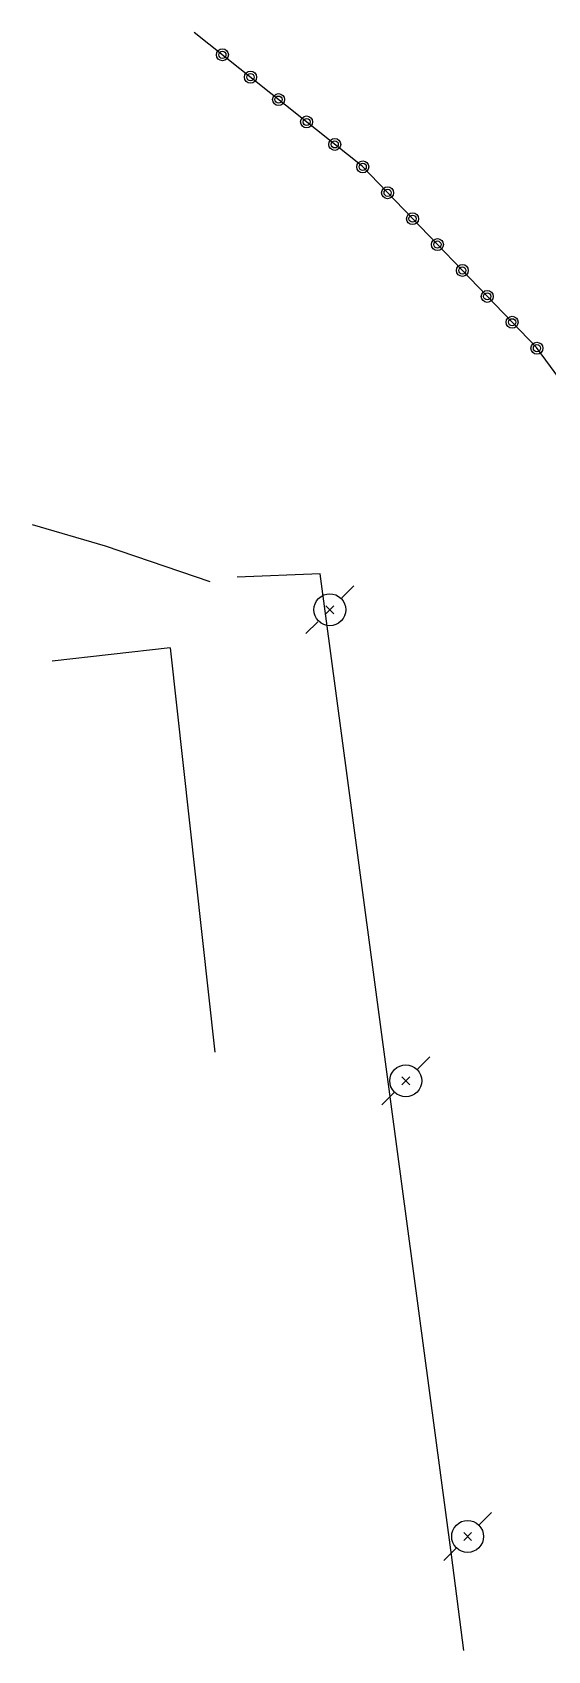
# Model space of a CAD drawing. Header units: millimetres. Extents: x 150997 to 152001, y 151999 to 153001.
# Drawn here: x 151130.7 to 151152.2, y 152618.4 to 152685.9 of the extents above; entities that cross this region are included whole.
import ezdxf

# ---------------------------------------------------------------- set-up
doc = ezdxf.new("R2010")
doc.units = ezdxf.units.MM
doc.layers.get('0').update_dxf_attribs({"linetype": 'CONTINUOUS'})
for name, color, linetype in [('W0017', 7, 'CONTINUOUS'), ('W0101', 7, 'CONTINUOUS'), ('W0211', 2, 'CONTINUOUS'), ('W0323', 7, 'CONTINUOUS'), ('W0473', 7, 'CONTINUOUS')]:
    doc.layers.add(name, color=color, linetype=linetype)

# ---------------------------------------------------------------- blocks, each defined once
blk = doc.blocks.new('T473')
for p, q in [((0.500001, 0.500001), (1.000002, 1.000002)), ((-0.166667, 0.166667), (0.166667, -0.166667)), ((-0.166667, -0.166667), (0.166667, 0.166667)), ((-1.000002, -1.000002), (-0.500001, -0.500001))]:
    blk.add_line(p, q)
blk.add_ellipse((0, 0), major_axis=(0.471405, 0.471405), ratio=1, start_param=5.497787144, end_param=11.780972451)
blk = doc.blocks.new('t323o')
at = {"color": 0, "linetype": 'Continuous'}
for radius in [0.25, 0.15]:
    blk.add_circle((0, 0), radius, dxfattribs=at)

msp = doc.modelspace()

# ---------------------------------------------------------------- linework, layer by layer
at = {"layer": 'W0017'}
msp.add_lwpolyline([(151148.746, 152618.38), (151148.227, 152622.376), (151142.74, 152663.339), (151139.276, 152663.205)], dxfattribs=at)
at = {"layer": 'W0101'}
for points in [[(151136.483, 152660.25), (151131.555, 152659.686)], [(151136.483, 152660.25), (151138.345, 152643.371)]]:
    msp.add_lwpolyline(points, dxfattribs=at)
at = {"layer": 'W0211'}
msp.add_lwpolyline([(151138.146, 152663.004), (151133.778, 152664.496), (151130.727, 152665.384)], dxfattribs=at)
at = {"layer": 'W0323'}
msp.add_lwpolyline([(151153.094, 152671), (151151.778, 152672.783), (151144.498, 152680.354), (151137.489, 152685.946)], dxfattribs=at)

# ---------------------------------------------------------------- block references
for p, rotation in [((151138.661, 152685.01), 141.4172449764069), ((151139.834, 152684.075), 141.4172449764069), ((151141.007, 152683.139), 141.4172449764069), ((151142.179, 152682.204), 141.4172449764069), ((151143.352, 152681.269), 141.4172449764069), ((151144.521, 152680.33), 133.8774534741941), ((151145.561, 152679.249), 133.8774534741941), ((151146.601, 152678.167), 133.8774534741941), ((151147.64, 152677.086), 133.8774534741941), ((151148.68, 152676.005), 133.8774534741941), ((151149.72, 152674.924), 133.8774534741941), ((151150.759, 152673.842), 133.8774534741941), ((151151.796, 152672.759), 126.4376098630031)]:
    msp.add_blockref('t323o', p, dxfattribs=dict(at, rotation=rotation))
at = {"layer": 'W0473'}
for p in [(151143.148, 152661.841), (151146.316, 152642.169), (151148.902, 152623.147)]:
    msp.add_blockref('T473', p, dxfattribs=at)

doc.saveas('drawing.dxf')
